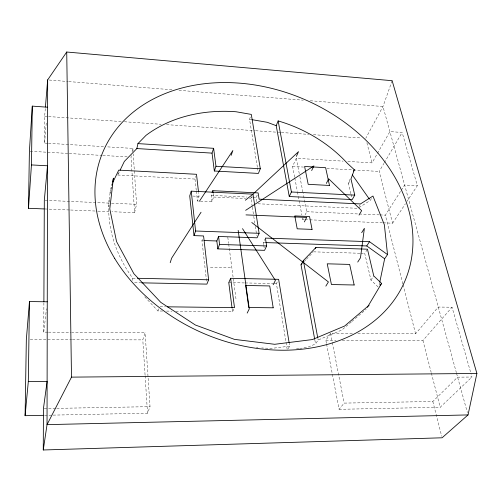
<?xml version="1.0" encoding="UTF-8"?>
<svg xmlns="http://www.w3.org/2000/svg" width="502" height="502" viewBox="0 0 502 502"><rect width="100%" height="100%" fill="white"/><g stroke="black" fill="none" stroke-linecap="round" stroke-linejoin="round"><path stroke-width="0.38" stroke-dasharray="2.51 1.88" d="M47.659 332.155L43.762 332.136L43.887 302.493M47.684 143.258L44.552 143.064L44.665 116.295L45.368 107.779M44.552 143.064L46.416 121.239M43.762 332.136L46.454 308.799M117.901 174.326L118.183 172.926M379.135 285.218L379.612 282.952M131.317 155.639L131.009 157.088L134.592 212.641L111.965 211.712M132.089 152.024L132.861 148.41L106.292 146.804M134.592 212.641L136.575 204.314L133.225 153.844M132.089 280.417L132.672 278.196A143.785 113.17 23.3 0 1 108.752 207.401M145.065 374.981L142.8 339.879L145.097 332.588L71.824 332.261M196.269 190.427L194.983 179.057L195.843 176.334M162.642 311.045L157.979 310.989L158.676 308.855M213.149 193.515L213.595 197.041L211.938 201.691L197.474 201.038L199.024 196.357L198.591 192.555M211.938 201.691L211.154 195.372L211.857 193.364M392.137 80.696L382.982 106.512L365.763 138.282M206.542 281.057L201.942 240.477L202.645 238.538M257.382 167.229L249.532 119.244L250.291 117.173M350.867 193.709L348.482 183.468L350.045 179.214M53.174 415.116L147.532 413.202L150.023 406.658L145.097 332.588M252.224 206.441L251.044 198.792L252.142 196.138M256.842 201.666L256.183 197.499L257.84 193.565M294.63 177.206L292.572 166.432L296.28 158.299L343.136 161.136M263.669 244.643L263.33 242.51L264.799 239.354M175.844 311.19L232.552 311.817L234.503 307.644M118.095 174.345L119.407 171.621M304.294 219.594L302.731 219.531L303.403 218.226M305.065 214.975L306.728 211.718L303.145 193.402M287.163 349.285L276.414 283.567L277.995 280.543M348.482 183.468L350.258 180.268M347.823 161.418L372.032 162.886L377.077 154.045M377.466 153.361L389.897 131.593L402.146 132.465L417.344 185.696L407.097 201.22M383.208 222.825L392.583 223.208L379.192 171.446L383.942 163.382M384.337 162.711L402.146 132.465M359.012 206.435L360.122 204.552M371.436 198.547L370.3 200.43L358.553 207.903M288.092 348.758L289.698 346.148L289.19 343.079M402.868 283.906L385.348 215.145L400.853 190.904M401.274 190.252L404.625 185.012L417.344 185.696M378.113 286.956L370.928 280.047L364.741 253.41L367.47 249.187M392.583 223.208L405.39 203.806M299.606 348.438L307.306 347.422L315.557 343.92L318.155 340.017L341.875 329.99L351.375 321.907M326.438 343.343L325.848 340.274L330.529 333.403L352.379 333.497M370.928 280.047L373.764 275.931M326.582 344.108L339.07 409.318L344.165 403.106L432.824 401.487L457.617 377.171L471.962 377.027L470.895 373.275M357.838 333.523L415.574 333.774L438.277 307.042L452.038 307.23L470.681 372.522M342.289 340.312L422.922 340.488L452.038 307.23M304.275 261.448L305.906 259.754M306.446 259.189L312.959 252.406M339.07 409.318L440.204 407.273L471.962 377.027M351.965 321.406L366.209 309.276M296.531 348.84L298.841 348.539M289.698 346.148L272.366 348.281A143.785 113.17 23.3 0 1 261.755 347.936M44.596 415.292L52.396 415.135M44.22 408.59L55.979 408.377M56.764 408.364L150.023 406.658M30.245 339.634L71.673 339.722M72.457 339.722L142.8 339.879M325.848 340.274L336.026 340.3M48.437 332.161L71.046 332.261M166.526 311.089L171.96 311.146M160.157 306.728L165.635 306.797M228.774 282.607L244.392 282.921M245.177 282.94L273.289 283.505M274.073 283.523L276.414 283.567M134.611 282.701L140.83 282.827M132.672 278.196L136.588 278.277M210.42 267.183L231.842 267.717M313.505 251.841L360.085 253.265M360.856 253.29L364.741 253.41M201.942 240.477L203.511 240.527M263.33 242.51L264.899 242.56M44.86 208.964L69.828 209.987M70.613 210.018L97.137 211.104M97.921 211.135L108.846 211.587M305.078 219.625L308.987 219.788M309.765 219.82L382.424 222.794M45.098 200.329L110.773 203.191M111.557 203.222L136.575 204.314M306.728 211.718L379.117 214.869M379.895 214.906L385.348 215.145M257.953 203.781L357.123 208.28M192.824 196.069L199.024 196.357M213.595 197.041L245.578 198.541M249.481 198.723L251.044 198.792M211.154 195.372L246.865 197.06M250.743 197.242L252.299 197.317M253.077 197.355L256.183 197.499M117.763 175.029L194.983 179.057M30.183 151.259L68.485 153.474M69.263 153.518L102.094 155.413M102.872 155.463L127.1 156.862M292.572 166.432L303.497 167.066M326.909 168.421L352.655 169.908M353.439 169.952L379.192 171.446M48.462 143.302L105.508 146.753M44.665 116.295L47.79 116.514M48.575 116.564L121.233 121.54M124.358 121.754L161.073 124.27M166.545 124.64L254.821 130.689M255.606 130.74L277.48 132.239M278.265 132.29L280.605 132.453M281.39 132.509L308.73 134.379M313.417 134.699L361.076 137.962M49.221 80.031L67.983 81.519M68.761 81.581L171.941 89.77M178.976 90.329L303.252 100.187M310.286 100.745L382.982 106.512L456.368 372.647M249.532 119.244L251.075 119.507M144.745 296.82L157.979 310.989M456.575 373.406L467.4 412.657M422.922 340.488L431.168 372.358M431.369 373.118L440.204 407.273M366.899 142.756L372.032 162.886M403.062 284.659L415.574 333.774M432.824 401.487L441.691 436.282M351.036 194.443L351.883 198.102M296.28 158.299L299.261 173.566M299.863 176.616L302.995 192.642M330.529 333.403L332.18 341.824M332.33 342.596L344.165 403.106M294.781 177.978L297.284 191.055M297.429 191.827L298.169 195.673M298.313 196.445L301.853 214.912M302.442 217.987L302.731 219.531M317.873 338.486L318.155 340.017M314.854 340.08L315.557 343.92M257.507 168.007L257.89 170.329M263.782 245.359L264.234 248.201M252.343 207.207L253.648 215.622M253.761 216.387L254.828 223.271M255.305 226.327L256.723 235.507M227.795 237.251L228.605 243.344M228.705 244.11L236.078 299.6M232.15 308.743L232.552 311.817M196.357 191.18L197.474 201.038M132.861 148.41L133.017 150.738M145.116 375.76L147.532 413.202M257.909 347.641A143.785 113.17 23.3 0 1 256.365 347.497M108.865 204.258A143.785 113.17 23.3 0 1 108.959 202.695M109.223 199.576A143.785 113.17 23.3 0 1 109.932 194.192M110.471 191.174A143.785 113.17 23.3 0 1 110.779 189.674"/><path stroke-width="0.75" d="M47.659 79.906L47.037 424.636L43.266 449.98L442.08 437.794L468.027 414.922L476.9 373.469L392.137 80.696L66.722 52.02L47.659 79.906L45.431 107.008M43.266 449.98L43.436 408.603L47.113 381.369L28.313 381.558L25.1 415.687L43.034 415.323M43.887 301.715L44.314 200.298L47.502 165.785L31.45 164.926L32.297 106.123L47.608 107.215M28.313 381.558L29.467 301.558L47.257 301.796M25.1 415.687L26.336 339.622L29.467 301.558M44.082 208.932L28.476 208.292L29.405 151.209L32.297 106.123M28.476 208.292L31.45 164.926M112.718 181.693L113.402 178.16L109.787 208.888L116.552 241.581L133.858 273.678L160.797 302.373L195.328 324.989L234.472 339.377L274.688 344.297L312.439 339.559L344.661 326.005L369.114 305.229M379.769 282.193L384.651 258.75L387.525 254.577L384.381 224.833L372.948 196.037L360.492 203.925L259.126 199.175L258.116 192.906L212.792 190.691L212.089 192.699M120.066 170.26L124.352 161.412L136.858 148.567L137.943 143.616L146.044 135.333A143.785 113.17 23.3 0 1 236.059 111.758L251.301 114.412L260.306 168.754L258.398 173.422L214.341 171L212.032 153.116L213.62 148.31L137.943 143.616M296.381 156.36L298.521 151.654L252.97 194.142L191.231 191.155L189.725 195.924L194.004 235.62L203.58 235.953L208.619 279.79L206.893 284.119L141.608 282.839M170.197 262.684L171.646 258.147L201.051 212.239M214.341 171L215.973 166.25L213.62 148.31M194.004 235.62L195.592 231.008L191.231 191.155M231.133 155.369L232.865 150.544L199.382 201.258M278.139 120.919A121.528 94.2 23.6 0 1 347.271 163.232L354.337 169.745L350.967 178.982L354.763 195.134L352.228 199.564L289.271 196.533L276.2 125.676L278.139 120.913L291.417 191.99L289.271 196.533M387.525 254.577L369.478 241.688L265.389 238.086L266.65 245.949L264.573 250.335L217.812 248.904L216.826 240.966L218.565 236.467L257.08 237.804L259.107 233.298L252.97 194.142L245.365 200.229M217.812 248.904L219.569 244.436L218.565 236.467M289.064 342.308L278.629 279.332L230.656 278.296L228.774 282.607L232.049 307.971M112.774 182.421L118.742 170.122L196.489 174.294L198.503 191.795M311.667 170.536L313.932 165.892L245.635 210.332M247.185 313.079L249.268 308.887L238.168 230.362M66.722 52.02L71.497 377.127L47.037 424.636L468.027 414.922M304.369 221.909L306.684 217.422L245.993 214.894M273.17 284.728L275.391 280.442L242.522 228.655M326.331 183.406L328.703 178.831L361.666 210.645L359.024 215.069M314.71 339.314L301.018 264.836L303.365 260.557L315.909 247.53L367.47 249.187L373.764 275.931L381.564 283.417L367.395 307.287M353.628 171.031L354.337 169.745M315.218 248.76L315.909 247.53M325.836 286.14L328.415 281.936L251.778 222.499M361.672 232.696L364.377 228.341L360.474 257.808L357.731 262.063M265.677 242.585L366.749 245.942L369.478 241.688M380.321 285.161L381.564 283.417M301.018 264.836L302.104 263.707M71.497 377.127L476.9 373.469M167.204 306.816L234.503 307.644L230.656 278.296M137.366 278.296L208.619 279.79M219.569 244.436L266.65 245.949M204.295 240.552L216.826 240.966M195.592 231.008L259.107 233.298M291.417 191.99L354.763 195.134M215.973 166.25L260.306 168.754M136.858 148.567L212.032 153.116M251.853 119.645L267.302 122.312L276.2 125.676M366.749 245.942L384.651 258.75M352.31 174.884L369.403 199.156M303.365 260.557L317.728 337.721M212.792 190.691L213.061 192.812M108.771 206.617A143.785 113.17 23.3 0 1 108.827 205.042M109.016 201.911A143.785 113.17 23.3 0 1 109.147 200.354M110.057 193.433A143.785 113.17 23.3 0 1 110.327 191.921M110.942 188.934A143.785 113.17 23.3 0 1 111.281 187.453M111.839 185.263A143.785 113.17 23.3 0 1 112.235 183.82M273.195 307.801L248.772 307.5L245.666 285.475L269.731 285.945L273.195 307.801M354.174 284.992L331.427 284.534L327.222 263.814L349.656 264.416L354.174 284.992M312.068 229.389L297.197 228.824L294.799 215.929L309.539 216.544L312.068 229.389M329.481 185.451L308.19 184.334L304.601 166.469L325.622 167.687L329.481 185.451M114.688 258.423A164.204 127.401 23.3 0 0 390.054 305.411A164.204 127.401 23.3 0 0 257.099 85.34A164.204 127.401 23.3 0 0 114.688 258.423"/></g></svg>
